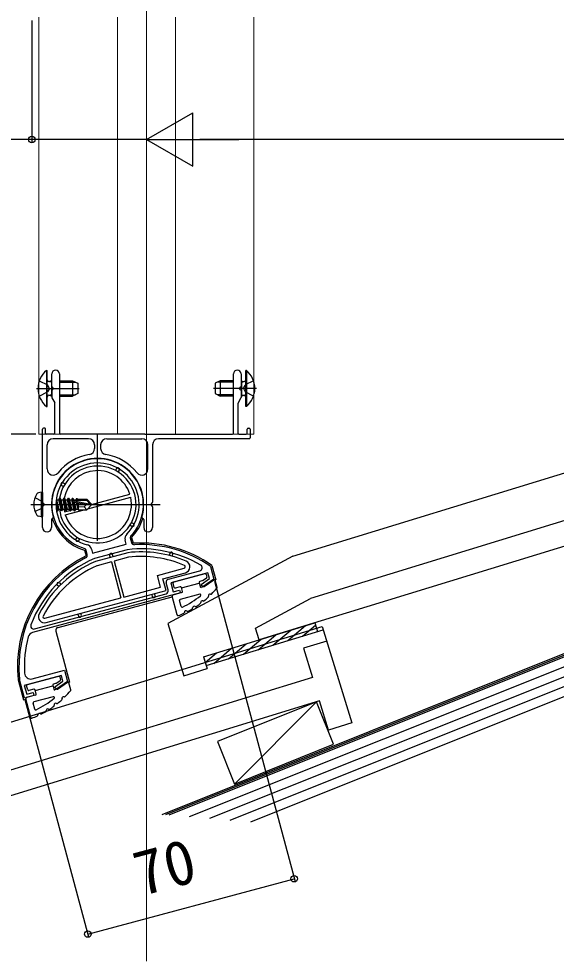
# Model space of a CAD drawing. Units: millimetres, scale not verified. Extents: x -875 to 875, y -1305 to 1297.
# Drawn here: x -690.3 to -514.3, y -138.7 to 169.8 of the extents above; entities that cross this region are included whole.
import ezdxf
from ezdxf.enums import TextEntityAlignment as Align

# ---------------------------------------------------------------- set-up
doc = ezdxf.new("R2010")
doc.units = ezdxf.units.MM
doc.header["$LTSCALE"] = 8
for name, color, linetype in [('0-2_YKK_11', 7, 'Continuous'), ('0-5_YKK_13', 4, 'Continuous'), ('0-6_YKK_D', 6, 'Continuous'), ('0-8_YSS_K', 3, 'Continuous')]:
    doc.layers.add(name, color=color, linetype=linetype)
doc.layers.add('0-4_YKK_12', color=2, linetype='Continuous', lineweight=18)
doc.styles.add('ＭＳ ゴシック', font='')
doc.styles.get('ＭＳ ゴシック').set_extended_font_data('MS Gothic')

msp = doc.modelspace()

# ---------------------------------------------------------------- linework, layer by layer
at = {"layer": '0-2_YKK_11'}
for p, q in [((-666.494, -3.78), (-666.123, -5.164)), ((-641.288, -13.624), (-630.978, -10.862)), ((-641.373, -17.167), (-641.995, -14.849)), ((-637.379, -18.167), (-685.779, -31.136)), ((-685.153, -29.933), (-642.081, -18.392))]:
    msp.add_line(p, q, dxfattribs=at)
for points in [[(-653.697, 0.394), (-653.819, -0.082), (-653.402, -1.642)], [(-666.123, -5.164), (-655.112, -2.214), (-655.483, -0.83)], [(-667.89, -5.525), (-668.308, -3.965), (-668.653, -3.614)], [(-654.777, -3.99), (-654.819, -3.999), (-665.485, -6.856), (-665.526, -6.871)], [(-627.594, -9.371), (-627.474, -9.541), (-626.382, -13.615), (-630.025, -16.166), (-630.599, -15.347), (-627.878, -13.442), (-628.368, -11.612), (-640.539, -14.873), (-639.762, -17.771), (-637.637, -17.202), (-637.379, -18.167)], [(-685.891, -46.281), (-675.328, -43.451), (-674.327, -47.186), (-677.926, -49.707), (-678.5, -48.887), (-675.823, -47.013), (-676.318, -45.166), (-688.488, -48.427), (-687.712, -51.325), (-685.587, -50.755), (-685.328, -51.721), (-688.419, -52.549), (-690.045, -46.482), (-690.053, -46.436)]]:
    msp.add_lwpolyline(points, dxfattribs=at)
for centre, radius, start, end in [((-664.5, 10.8), 15, 316.07294, 253.92706), ((-664.5, 10.8), 13.6, 314.57681, 255.42319), ((-653.551, -0.312), 2, 134.57679, 195), ((-668.426, -4.298), 2, 15, 75.42321), ((-652.436, -1.383), 1, 194.99999, 273.03483), ((-650.265, -42.326), 40, 55.4736, 93.03482), ((-668.856, -5.783), 1, 296.96517, 15.00001), ((-650.265, -42.326), 38.6, 59.59796, 96.71205), ((-650.265, -42.326), 40, 116.96519, 185.89699), ((-650.265, -42.326), 38.6, 113.28795, 159.18949), ((-631.237, -9.896), 1, 285.00001, 59.59794), ((-641.029, -14.59), 1, 105.00001, 194.99999), ((-642.339, -17.426), 1, 285.00001, 14.99999), ((-685.412, -28.967), 1, 159.1895, 285.00003), ((-650.265, -42.326), 38.2, 165.18259, 183.20446), ((-685.261, -33.068), 2, 105.00001, 165.18258), ((-686.408, -44.349), 2, 183.20447, 284.99999)]:
    msp.add_arc(centre, radius, start, end, dxfattribs=at)
at = {"layer": '0-4_YKK_12'}
for p, q in [((-648.5, 927.3), (-648.5, -138.7)), ((-683.7, 170.3), (-683.7, 33.8)), ((-658, 170.3), (-658, 33.8)), ((-639, 170.3), (-639, 33.8)), ((-613.3, 170.3), (-613.3, 33.8)), ((-683.7, 33.8), (-613.3, 33.8))]:
    msp.add_line(p, q, dxfattribs=at)
at = {"layer": '0-5_YKK_13'}
for p, q in [((-681.248, 54.7), (-681, 54.7)), ((-681.248, 54.7), (-681.248, 42.9)), ((-681, 42.9), (-681, 54.7)), ((-679.5, 49.471), (-679.5, 53.55)), ((-677, 53.55), (-677, 34.1)), ((-620, 34.1), (-620, 53.55)), ((-617.5, 53.55), (-617.5, 49.471)), ((-616, 42.9), (-616, 54.7)), ((-615.752, 54.7), (-616, 54.7)), ((-615.752, 54.7), (-615.752, 42.9)), ((-683.583, 51.3), (-680.865, 49.945)), ((-680.256, 48.8), (-680.865, 49.945)), ((-679.6, 50.867), (-680.523, 51.06)), ((-679.6, 51.3), (-680.195, 51.084)), ((-679.6, 51.3), (-679.6, 46.3)), ((-679.6, 51.3), (-679.5, 51.3)), ((-679.6, 50.867), (-679.5, 50.867)), ((-677, 51.3), (-672.7, 51.3)), ((-677, 50.867), (-671.78, 50.867)), ((-672.7, 51.3), (-671, 50.5)), ((-672.7, 51.3), (-672.7, 46.3)), ((-671, 50.5), (-671, 47.1)), ((-624.3, 51.3), (-626, 50.5)), ((-626, 50.5), (-626, 47.1)), ((-620, 50.867), (-625.22, 50.867)), ((-620, 51.3), (-624.3, 51.3)), ((-624.3, 51.3), (-624.3, 46.3)), ((-617.4, 51.3), (-617.5, 51.3)), ((-617.4, 50.867), (-617.5, 50.867)), ((-617.4, 51.3), (-617.4, 46.3)), ((-617.4, 51.3), (-616.805, 51.084)), ((-617.4, 50.867), (-616.477, 51.06)), ((-616.744, 48.8), (-616.135, 49.945)), ((-613.417, 51.3), (-616.135, 49.945)), ((-684.5, 48.8), (-670.5, 48.8)), ((-683.583, 46.3), (-680.865, 47.655)), ((-680.256, 48.8), (-680.865, 47.655)), ((-679.6, 46.733), (-680.523, 46.54)), ((-679.6, 46.3), (-680.195, 46.516)), ((-679.6, 46.733), (-679.5, 46.733)), ((-679.6, 46.3), (-679.5, 46.3)), ((-679.5, 48.129), (-679.5, 45.88)), ((-677, 46.733), (-671.78, 46.733)), ((-677, 46.3), (-672.7, 46.3)), ((-671, 47.1), (-672.7, 46.3)), ((-612.5, 48.8), (-626.5, 48.8)), ((-626, 47.1), (-624.3, 46.3)), ((-620, 46.733), (-625.22, 46.733)), ((-620, 46.3), (-624.3, 46.3)), ((-617.5, 48.129), (-617.5, 45.88)), ((-617.4, 46.733), (-617.5, 46.733)), ((-617.4, 46.3), (-617.5, 46.3)), ((-617.4, 46.733), (-616.477, 46.54)), ((-617.4, 46.3), (-616.805, 46.516)), ((-616.744, 48.8), (-616.135, 47.655)), ((-613.417, 46.3), (-616.135, 47.655)), ((-679.46, 45.73), (-678.54, 44.138)), ((-678.5, 34.1), (-678.5, 43.988)), ((-618.5, 34.1), (-618.5, 43.988)), ((-617.54, 45.73), (-618.46, 44.138)), ((-681.248, 42.9), (-681, 42.9)), ((-615.752, 42.9), (-616, 42.9)), ((-681.8, 35.8), (-682.2, 35.8)), ((-681.5, 34.1), (-681.5, 35.5)), ((-615.5, 34.1), (-615.5, 35.5)), ((-615.2, 35.8), (-614.8, 35.8)), ((-678.8, 33.8), (-681.2, 33.8)), ((-667.5, 32.3), (-679, 32.3)), ((-649, 33.8), (-676.7, 33.8)), ((-664.5, -1.085), (-664.5, 33.8)), ((-661.5, 32.3), (-650, 32.3)), ((-649, 33.8), (-620.3, 33.8)), ((-614.8, 32.3), (-644.5, 32.3)), ((-618.2, 33.8), (-615.8, 33.8)), ((-681, 22.449), (-681, 30.3)), ((-665.5, 30.3), (-665.5, 29.156)), ((-663.5, 30.3), (-663.5, 29.156)), ((-648, 22.449), (-648, 30.3)), ((-646.5, 30.3), (-646.5, 11.542)), ((-658.283, 22.568), (-658.638, 21.953)), ((-657.417, 22.068), (-657.772, 21.453)), ((-676.268, 17.017), (-675.653, 16.662)), ((-675.768, 17.883), (-675.153, 17.528)), ((-683, 14.8), (-683.802, 14.659)), ((-683, 14.8), (-683, 6.8)), ((-683, 14.8), (-682.5, 14.712)), ((-682.5, 14.712), (-682.5, 6.888)), ((-677.932, 12.35), (-677.268, 12.35)), ((-676.95, 12.9), (-677.268, 12.35)), ((-677.268, 12.35), (-676.568, 9.25)), ((-676.25, 8.7), (-676.95, 12.9)), ((-676.95, 12.9), (-676.85, 12.9)), ((-676.85, 12.9), (-676.15, 8.7)), ((-676.532, 12.35), (-675.868, 12.35)), ((-675.55, 12.9), (-675.868, 12.35)), ((-675.868, 12.35), (-675.168, 9.25)), ((-674.85, 8.7), (-675.55, 12.9)), ((-675.55, 12.9), (-675.45, 12.9)), ((-675.45, 12.9), (-674.75, 8.7)), ((-675.132, 12.35), (-674.468, 12.35)), ((-674.15, 12.9), (-674.468, 12.35)), ((-674.468, 12.35), (-673.768, 9.25)), ((-673.45, 8.7), (-674.15, 12.9)), ((-674.15, 12.9), (-674.05, 12.9)), ((-674.05, 12.9), (-673.35, 8.7)), ((-673.732, 12.35), (-673.068, 12.35)), ((-672.75, 12.9), (-673.068, 12.35)), ((-673.068, 12.35), (-672.368, 9.25)), ((-672.622, 12.132), (-672.75, 12.9)), ((-672.75, 12.9), (-672.65, 12.9)), ((-672.65, 12.9), (-672.531, 12.187)), ((-672.332, 12.35), (-671.668, 12.35)), ((-671.408, 12.8), (-671.668, 12.35)), ((-671.668, 12.35), (-671.633, 12.197)), ((-671.408, 12.8), (-671.192, 12.8)), ((-671.408, 12.8), (-671.309, 12.2)), ((-671.192, 12.8), (-671.019, 12.5)), ((-671.192, 12.8), (-671.076, 12.2)), ((-671.019, 12.5), (-668.05, 12.5)), ((-670.9, 12.5), (-670.9, 12.2)), ((-666.5, 10.95), (-668.05, 12.5)), ((-667.734, 9.416), (-653.66, 13.187)), ((-666.5, 10.782), (-653.919, 14.153)), ((-686.4, 10.8), (-665.5, 10.8)), ((-685.034, 10.8), (-643.966, 10.8)), ((-682.5, 3.25), (-682.5, 10.058)), ((-677.65, 8.7), (-678.089, 11.336)), ((-678.064, 11.785), (-677.55, 8.7)), ((-678.047, 9.603), (-677.968, 9.25)), ((-672.623, 12.132), (-666.924, 10.95)), ((-672.05, 8.7), (-672.554, 11.726)), ((-672.507, 11.71), (-668.122, 10.8)), ((-672.452, 12.2), (-668.174, 12.2)), ((-672.45, 11.698), (-671.95, 8.7)), ((-672.172, 11.64), (-671.632, 9.25)), ((-671.475, 11.495), (-670.968, 9.25)), ((-671.183, 11.435), (-670.9, 9.717)), ((-670.916, 11.38), (-670.9, 11.296)), ((-670.9, 11.376), (-670.9, 9.1)), ((-668.853, 10.057), (-668.05, 9.1)), ((-668.174, 12.2), (-666.924, 10.95)), ((-668.122, 10.8), (-666.5, 10.8)), ((-668.122, 10.8), (-666.5, 10.65)), ((-666.5, 10.65), (-668.05, 9.1)), ((-666.924, 10.95), (-666.5, 10.95)), ((-666.5, 10.65), (-666.5, 10.95)), ((-646.5, 10.058), (-646.5, 3.25)), ((-683, 6.8), (-683.802, 6.941)), ((-683, 6.8), (-682.5, 6.888)), ((-678.011, 9.25), (-677.968, 9.25)), ((-677.65, 8.7), (-677.968, 9.25)), ((-677.65, 8.7), (-677.55, 8.7)), ((-677.55, 8.7), (-677.232, 9.25)), ((-677.232, 9.25), (-676.568, 9.25)), ((-676.25, 8.7), (-676.568, 9.25)), ((-676.25, 8.7), (-676.15, 8.7)), ((-676.15, 8.7), (-675.832, 9.25)), ((-675.832, 9.25), (-675.168, 9.25)), ((-675.34, 8.413), (-673.56, 8.89)), ((-674.85, 8.7), (-675.168, 9.25)), ((-675.081, 7.447), (-668.913, 9.1)), ((-674.85, 8.7), (-674.75, 8.7)), ((-674.75, 8.7), (-674.432, 9.25)), ((-674.432, 9.25), (-673.768, 9.25)), ((-673.45, 8.7), (-673.768, 9.25)), ((-673.45, 8.7), (-673.35, 8.7)), ((-673.35, 8.7), (-673.032, 9.25)), ((-673.182, 8.991), (-672.347, 9.215)), ((-673.032, 9.25), (-672.368, 9.25)), ((-672.05, 8.7), (-672.368, 9.25)), ((-672.05, 8.7), (-671.95, 8.7)), ((-671.95, 8.7), (-671.632, 9.25)), ((-671.632, 9.25), (-670.968, 9.25)), ((-670.9, 9.1), (-670.968, 9.25)), ((-670.9, 9.1), (-668.05, 9.1)), ((-679.6, 5.943), (-679.6, 3.25)), ((-653.847, 4.072), (-653.232, 3.717)), ((-653.347, 4.938), (-652.732, 4.583)), ((-649.4, 5.943), (-649.4, 3.25)), ((-671.228, 0.147), (-671.583, -0.468)), ((-653.337, 0.047), (-652.813, -1.906)), ((-670.362, -0.353), (-670.717, -0.968)), ((-668.791, -4.094), (-668.268, -6.047)), ((-654.631, -4.983), (-665.155, -7.804)), ((-660.557, -5.847), (-660.376, -6.523)), ((-659.41, -6.264), (-659.591, -5.588)), ((-640.835, -5.202), (-641.017, -5.881)), ((-640.051, -6.14), (-639.869, -5.46)), ((-659.988, -7.972), (-664.66, -9.224)), ((-659.988, -7.972), (-656.83, -19.756)), ((-654.35, -6.461), (-659.022, -7.713)), ((-659.022, -7.713), (-655.864, -19.497)), ((-627.067, -9.128), (-625.809, -13.824)), ((-643.085, -13.485), (-635.758, -11.522)), ((-629.334, -11.871), (-639.573, -14.614)), ((-628.967, -12.083), (-628.723, -12.993)), ((-676.994, -14.89), (-676.496, -15.387)), ((-639.423, -16.334), (-639.785, -14.982)), ((-636.994, -16.512), (-631.198, -14.959)), ((-631.25, -14.765), (-630.888, -16.118)), ((-630.031, -14.128), (-631.038, -14.398)), ((-628.841, -13.316), (-629.937, -14.084)), ((-629.644, -16.076), (-626.431, -13.827)), ((-625.986, -13.948), (-625.809, -13.824)), ((-625.345, -16.327), (-625.97, -13.995)), ((-677.203, -16.095), (-677.701, -15.597)), ((-655.864, -19.497), (-643.887, -16.288)), ((-645.636, -19.034), (-645.817, -18.358)), ((-636.896, -18.038), (-639.89, -18.84)), ((-637.413, -16.106), (-639.055, -16.546)), ((-636.683, -17.671), (-637.046, -16.318)), ((-629.738, -16.12), (-630.52, -16.33)), ((-681.745, -26.432), (-656.83, -19.756)), ((-677.432, -29.417), (-640.05, -19.401)), ((-646.783, -18.617), (-646.601, -19.293)), ((-638.454, -25.359), (-640.102, -19.208)), ((-637.12, -22.61), (-637.653, -20.622)), ((-631.047, -18.542), (-637.44, -20.255)), ((-670.931, -25.087), (-670.75, -25.763)), ((-669.784, -25.505), (-669.965, -24.828)), ((-678.139, -30.642), (-673.666, -47.334)), ((-677.275, -45.455), (-687.514, -48.199)), ((-676.908, -45.667), (-676.664, -46.577)), ((-687.364, -49.918), (-687.726, -48.566)), ((-684.935, -50.096), (-679.14, -48.543)), ((-679.192, -48.35), (-678.829, -49.702)), ((-677.973, -47.713), (-678.979, -47.982)), ((-676.782, -46.901), (-677.878, -47.669)), ((-677.585, -49.661), (-674.373, -47.411)), ((-673.933, -47.521), (-673.666, -47.334)), ((-673.286, -49.911), (-673.911, -47.579)), ((-684.837, -51.622), (-687.831, -52.425)), ((-685.354, -49.691), (-686.997, -50.131)), ((-678.989, -52.126), (-685.382, -53.839)), ((-684.625, -51.255), (-684.987, -49.903)), ((-677.679, -49.705), (-678.462, -49.914)), ((-686.395, -58.943), (-688.043, -52.792)), ((-685.061, -56.194), (-685.594, -54.206))]:
    msp.add_line(p, q, dxfattribs=at)
for points in [[(-682.5, 11.542), (-682.5, 33.8), (-682.5, 35.5)], [(-614.5, 35.5), (-614.5, 33.8), (-614.5, 32.6)], [(-684.995, 13.058), (-682.763, 11.945), (-682.154, 10.8)], [(-677.998, 12.463), (-677.932, 12.35), (-677.232, 9.25)], [(-676.85, 12.9), (-676.532, 12.35), (-675.832, 9.25)], [(-675.45, 12.9), (-675.132, 12.35), (-674.432, 9.25)], [(-674.05, 12.9), (-673.732, 12.35), (-673.032, 9.25)], [(-672.65, 12.9), (-672.332, 12.35), (-672.299, 12.2)], [(-684.995, 8.542), (-682.763, 9.655), (-682.154, 10.8)], [(-668.122, 10.8), (-668.853, 10.057), (-670.9, 9.9)], [(-643.887, -16.288), (-644.922, -12.424), (-636.146, -10.073)], [(-681.357, -27.881), (-642.05, -17.349), (-643.085, -13.485)], [(-690.544, -46.551), (-688.773, -53.162), (-688, -52.955)]]:
    msp.add_lwpolyline(points, dxfattribs=at)
for centre, radius, start, end in [((-676.3, 48.8), 7.7, 129.98312, 230.01688), ((-678.25, 53.55), 1.25, 0, 180), ((-618.75, 53.55), 1.25, 0, 180), ((-620.7, 48.8), 7.7, 309.98312, 50.01688), ((-680.4, 51.648), 0.6, 180, 289.96957), ((-679.3, 49.471), 0.2, 180, 253.39845), ((-617.7, 49.471), 0.2, 286.60155, 0), ((-616.6, 51.648), 0.6, 250.03043, 0), ((-680.4, 45.952), 0.6, 70.03043, 180), ((-679.3, 48.129), 0.2, 106.60155, 180), ((-679.5, 48.8), 0.5, 286.60155, 73.39845), ((-617.5, 48.8), 0.5, 106.60155, 253.39845), ((-617.7, 48.129), 0.2, 0, 73.39845), ((-616.6, 45.952), 0.6, 0, 109.96957), ((-679.2, 45.88), 0.3, 180, 210), ((-678.8, 43.988), 0.3, 0, 30), ((-618.2, 43.988), 0.3, 150, 180), ((-617.8, 45.88), 0.3, 330, 0), ((-682.2, 35.5), 0.3, 90, 180), ((-681.8, 35.5), 0.3, 0, 90), ((-681.2, 34.1), 0.3, 180, 270), ((-678.8, 34.1), 0.3, 270, 0), ((-676.7, 34.1), 0.3, 180, 270), ((-620.3, 34.1), 0.3, 270, 0), ((-618.2, 34.1), 0.3, 180, 270), ((-615.8, 34.1), 0.3, 270, 0), ((-615.2, 35.5), 0.3, 90, 180), ((-614.8, 35.5), 0.3, 0, 90), ((-679, 30.3), 2, 90, 180), ((-667.5, 30.3), 2, 0, 90), ((-661.5, 30.3), 2, 90, 180), ((-650, 30.3), 2, 0, 90), ((-644.5, 30.3), 2, 90, 180), ((-614.8, 32.6), 0.3, 270, 0), ((-667.5, 29.156), 2, 279.2818, 0), ((-661.5, 29.156), 2, 180, 260.7182), ((-664.5, 10.8), 15.1, 343.95377, 196.04623), ((-664.5, 10.8), 16.6, 99.2818, 141.22121), ((-664.5, 10.8), 16.6, 38.77879, 80.7182), ((-679, 22.449), 2, 180, 321.22121), ((-664.5, 10.8), 12.6, 187.06619, 170.40593), ((-664.5, 10.8), 11.1, 17.58176, 169.44021), ((-657.85, 22.318), 0.5, 60, 150), ((-657.85, 22.318), 0.5, 330, 60), ((-650, 22.449), 2, 218.77879, 0), ((-676.018, 17.45), 0.5, 150, 240), ((-676.018, 17.45), 0.5, 60, 150), ((-678.9, 10.8), 6.5, 147.94412, 212.05588), ((-683.646, 13.772), 0.9, 100, 147.94412), ((-664.5, 10.8), 11.1, 285, 12.41824), ((-682.2, 11.542), 0.3, 180, 247.97569), ((-682.2, 10.058), 0.3, 112.02431, 180), ((-682.5, 10.8), 0.5, 292.02431, 67.97569), ((-672.452, 11.952), 0.248, 90, 257.19096), ((-646.5, 10.8), 0.5, 112.02434, 247.97566), ((-646.8, 11.542), 0.3, 292.02434, 0), ((-646.8, 10.058), 0.3, 0, 67.97566), ((-683.646, 7.828), 0.9, 212.05588, 260), ((-679.3, 5.943), 0.3, 90, 180), ((-664.5, 10.8), 15.5, 197.09809, 253.92705), ((-679.3, 6.543), 0.3, 270, 16.04623), ((-664.5, 10.8), 11.1, 188.02699, 192.41824), ((-664.5, 10.8), 11.1, 197.58176, 285), ((-664.5, 10.8), 15.5, 316.07295, 342.90191), ((-649.7, 6.543), 0.3, 163.95377, 270), ((-649.7, 5.943), 0.3, 0, 90), ((-681.05, 3.25), 1.45, 180, 0), ((-652.982, 4.15), 0.5, 240, 330), ((-652.982, 4.15), 0.5, 330, 60), ((-647.95, 3.25), 1.45, 180, 0), ((-671.15, -0.718), 0.5, 150, 240), ((-671.15, -0.718), 0.5, 240, 330), ((-650.265, -42.326), 40.5, 55.05455, 93.60739), ((-650.265, -42.326), 40.5, 116.39261, 185.98755), ((-660.074, -5.717), 0.5, 15, 195), ((-654.553, -5.273), 0.3, 96.60149, 105), ((-650.265, -42.326), 37.6, 66.86118, 96.60149), ((-640.352, -5.331), 0.5, 345.00007, 165.00007), ((-650.265, -42.326), 37.6, 113.39851, 152.61126), ((-650.265, -42.326), 36.1, 113.57297, 152.61126), ((-665.078, -8.093), 0.3, 105, 113.39851), ((-664.582, -9.513), 0.3, 105, 113.57297), ((-654.272, -6.751), 0.3, 96.42703, 105), ((-650.265, -42.326), 36.1, 66.86118, 96.42703), ((-636.276, -9.59), 0.5, 285, 66.86118), ((-636.276, -9.59), 2, 285, 66.86118), ((-629.256, -12.161), 0.3, 15, 105), ((-677.347, -15.244), 0.5, 44.99993, 224.99993), ((-639.495, -14.904), 0.3, 105, 195), ((-630.96, -14.688), 0.3, 105, 195), ((-630.109, -13.839), 0.3, 285, 305), ((-629.013, -13.071), 0.3, 305, 15), ((-626.259, -14.073), 0.3, 15, 125), ((-639.133, -16.256), 0.3, 195, 285), ((-637.336, -16.396), 0.3, 15, 105), ((-636.973, -17.748), 0.3, 285, 15), ((-630.598, -16.04), 0.3, 195, 285), ((-629.816, -15.83), 0.3, 285, 305), ((-649.381, 3.832), 31.5, 314.79233, 319.5627), ((-625.635, -16.404), 0.3, 319.5627, 15), ((-646.119, -19.164), 0.5, 195, 15), ((-639.812, -19.13), 0.3, 105, 195), ((-637.363, -20.544), 0.3, 105, 195), ((-649.381, 3.832), 29.5, 295.45754, 309.0901), ((-630.97, -18.831), 0.3, 309.0901, 105), ((-631.026, -21.397), 0.3, 306.03724, 14.69227), ((-630.252, -21.194), 0.5, 60.0931, 194.69227), ((-629.853, -20.501), 0.3, 240.0931, 308.74813), ((-649.381, 3.832), 31.5, 308.74813, 312.08145), ((-628.472, -19.324), 0.3, 312.08145, 20.73648), ((-627.723, -19.041), 0.5, 66.1373, 200.73648), ((-627.4, -18.309), 0.3, 246.1373, 314.79233), ((-636.83, -22.532), 0.3, 195, 295.45754), ((-636.381, -24.53), 0.3, 294.62513, 3.28016), ((-635.582, -24.484), 0.5, 48.68099, 183.28016), ((-635.054, -23.883), 0.3, 228.68099, 297.33602), ((-649.381, 3.832), 31.5, 297.33602, 300.24611), ((-633.666, -23.12), 0.3, 300.24611, 8.90114), ((-632.875, -22.997), 0.5, 54.30196, 188.90114), ((-632.408, -22.347), 0.3, 234.30196, 302.95699), ((-649.381, 3.832), 31.5, 302.95699, 306.03724), ((-681.874, -25.949), 2, 152.61126, 285), ((-681.874, -25.949), 0.5, 152.61126, 285), ((-670.267, -25.634), 0.5, 195, 15), ((-638.164, -25.281), 0.3, 195, 291.07149), ((-649.381, 3.832), 31.5, 291.07149, 294.62513), ((-677.173, -30.383), 1, 105, 195), ((-677.198, -45.745), 0.3, 15, 105), ((-687.437, -48.488), 0.3, 105, 195), ((-678.902, -48.272), 0.3, 105, 195), ((-678.05, -47.423), 0.3, 285, 305), ((-676.954, -46.655), 0.3, 305, 15), ((-674.201, -47.657), 0.3, 15, 125), ((-687.754, -52.715), 0.3, 105, 195), ((-687.074, -49.841), 0.3, 195, 285), ((-685.277, -49.98), 0.3, 15, 105), ((-684.915, -51.333), 0.3, 285, 15), ((-678.911, -52.416), 0.3, 309.0901, 105), ((-678.539, -49.624), 0.3, 195, 285), ((-677.757, -49.415), 0.3, 285, 305), ((-675.665, -52.625), 0.5, 66.1373, 200.73648), ((-675.341, -51.893), 0.3, 246.1373, 314.79233), ((-697.323, -29.752), 31.5, 314.79233, 319.5627), ((-673.576, -49.989), 0.3, 319.5627, 15), ((-685.304, -54.129), 0.3, 105, 195), ((-697.323, -29.752), 29.5, 295.45754, 309.0901), ((-697.323, -29.752), 31.5, 302.95699, 306.03724), ((-678.967, -54.981), 0.3, 306.03724, 14.69227), ((-678.194, -54.778), 0.5, 60.0931, 194.69227), ((-677.795, -54.085), 0.3, 240.0931, 308.74813), ((-697.323, -29.752), 31.5, 308.74813, 312.08145), ((-676.413, -52.908), 0.3, 312.08145, 20.73648), ((-697.323, -29.752), 31.5, 291.07149, 294.62513), ((-684.771, -56.117), 0.3, 195, 295.45754), ((-684.322, -58.114), 0.3, 294.62513, 3.28016), ((-683.524, -58.069), 0.5, 48.68099, 183.28016), ((-682.995, -57.468), 0.3, 228.68099, 297.33602), ((-697.323, -29.752), 31.5, 297.33602, 300.24611), ((-681.607, -56.705), 0.3, 300.24611, 8.90114), ((-680.817, -56.581), 0.5, 54.30196, 188.90114), ((-680.35, -55.931), 0.3, 234.30196, 302.95699), ((-686.105, -58.866), 0.3, 195, 291.07149)]:
    msp.add_arc(centre, radius, start, end, dxfattribs=at)
at = {"layer": '0-6_YKK_D'}
for p, q in [((-686, 169.3), (-686, 129.3)), ((-648.5, 130.3), (-633.345, 139.05)), ((-633.345, 121.55), (-633.345, 139.05)), ((-648.5, 130.3), (-633.345, 121.55)), ((-648.5, 130.3), (-618.189, 130.3)), ((-65.999, 130.3), (-631, 130.3)), ((-684.7, 33.8), (-727, 33.8)), ((-626.214, -14.243), (-599.84, -112.672)), ((-688.29, -53.032), (-667.455, -130.789)), ((-667.713, -129.823), (-600.099, -111.706))]:
    msp.add_line(p, q, dxfattribs=at)
msp.add_lwpolyline([(-648.5, 130.3), (-686, 130.3), (-744.891, 130.3)], dxfattribs=at)
for centre in [(-686, 130.3), (-600.099, -111.706), (-667.713, -129.823)]:
    msp.add_circle(centre, 1.075, dxfattribs=at)
at = {"layer": '0-8_YSS_K'}
for p, q in [((-15.411, 160.5), (-643.418, -90.749)), ((-15.225, 160.036), (-642.304, -90.842)), ((-17.956, 158.405), (-641.19, -90.934)), ((-16.842, 155.62), (-634.505, -91.491)), ((-15.728, 152.834), (-627.82, -92.048)), ((-14.613, 150.049), (-621.135, -92.604)), ((-13.499, 147.264), (-614.45, -93.161)), ((-600.61, -6.08), (-312.362, 82.274)), ((-315.615, 65.588), (-594.794, -19.986)), ((-313.27, 57.94), (-611.571, -33.496)), ((-600.61, -6.08), (-641.491, -28.139)), ((-612.744, -29.671), (-594.794, -19.986)), ((-760.121, -81.031), (-590.898, -29.161)), ((-641.491, -28.139), (-636.248, -45.244)), ((-628.893, -41.943), (-590.58, -30.199)), ((-611.571, -33.496), (-612.744, -29.671)), ((-607.055, -35.249), (-601.241, -30.329)), ((-602.2, -33.761), (-596.387, -28.841)), ((-597.346, -32.273), (-593.129, -28.705)), ((-590.898, -29.161), (-581.227, -60.712)), ((-616.763, -38.225), (-610.95, -33.305)), ((-611.909, -36.737), (-606.095, -31.817)), ((-626.472, -41.201), (-620.658, -36.281)), ((-621.617, -39.713), (-615.804, -34.793)), ((-629.772, -39.075), (-628.893, -41.943)), ((-629.772, -39.075), (-628.6, -42.899)), ((-629.212, -40.9), (-625.512, -37.769)), ((-636.248, -45.244), (-628.6, -42.899)), ((-594.151, -45.846), (-719.872, -84.383)), ((-591.806, -53.495), (-698.405, -86.17)), ((-592.763, -53.788), (-619.687, -80.716)), ((-588.876, -63.056), (-591.806, -53.495)), ((-581.227, -60.712), (-588.876, -63.056))]:
    msp.add_line(p, q, dxfattribs=at)
for points in [[(-629.772, -39.075), (-593.371, -27.917), (-592.492, -30.785)], [(-589.433, -33.941), (-597.081, -36.286), (-594.151, -45.846)]]:
    msp.add_lwpolyline(points, dxfattribs=at)
msp.add_lwpolyline([(-587.191, -67.715), (-592.763, -53.788), (-625.259, -66.789), (-619.687, -80.716)], close=True, dxfattribs=at)

# ---------------------------------------------------------------- texts
at = {"layer": '0-6_YKK_D', "style": 'ＭＳ ゴシック'}
msp.add_text('70', height=14.66, rotation=15, dxfattribs=at).set_placement((-649.171, -121.749), align=Align.BOTTOM_LEFT)

doc.saveas('drawing.dxf')
